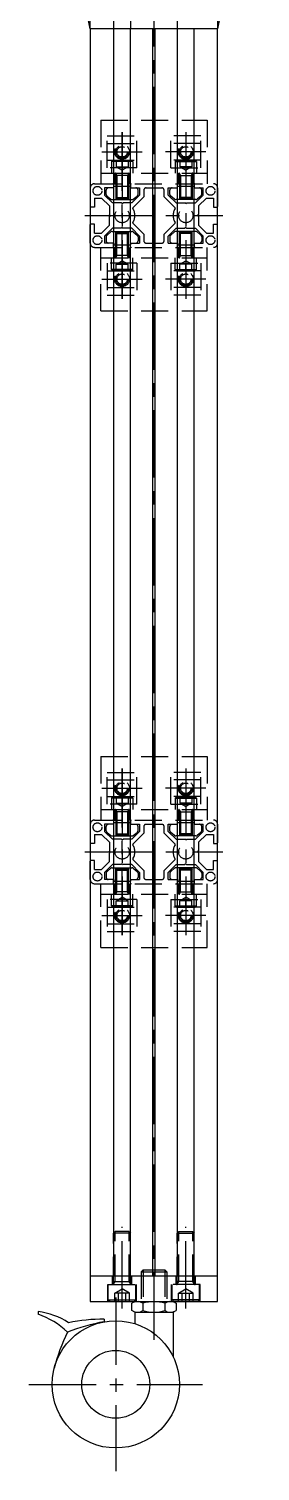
# Model space of a CAD drawing. Extents: x -197 to 907, y -103 to 1134.
# Drawn here: x 798 to 907, y -11 to 669 of the extents above; entities that cross this region are included whole.
import ezdxf

# ---------------------------------------------------------------- set-up
doc = ezdxf.new("R2010")
doc.units = 0
doc.linetypes.add('CENTER', pattern=[50.8, 31.75, -6.35, 6.35, -6.35])
doc.linetypes.add('DASHED', pattern=[19.05, 12.7, -6.35])
doc.layers.get('0').update_dxf_attribs({"linetype": 'CONTINUOUS'})
doc.layers.add('CENTER', color=1, linetype='CENTER')

msp = doc.modelspace()

# ---------------------------------------------------------------- linework, layer by layer
at = {"color": 7, "linetype": 'CONTINUOUS'}
for p, q in [((827.22, 669), (807.22, 769)), ((907.22, 769), (887.22, 669)), ((887.22, 669), (827.22, 669)), ((827.22, 669), (827.22, 69)), ((838.22, 669), (838.22, 81)), ((846.22, 81), (846.22, 669)), ((856.7, 81), (856.7, 669)), ((857.74, 81), (857.74, 669)), ((868.22, 669), (868.22, 81)), ((876.22, 81), (876.22, 669)), ((887.22, 69), (887.22, 669)), ((887.22, 81), (827.22, 81)), ((827.22, 69), (887.22, 69)), ((848.22, 69), (846.83, 68.2)), ((846.83, 64.8), (846.83, 68.2)), ((848.22, 69), (866.22, 69)), ((852.03, 68.2), (852.03, 64.8)), ((862.42, 64.8), (862.42, 68.2)), ((866.22, 69), (867.62, 68.2)), ((867.62, 68.2), (867.62, 64.8)), ((802.62, 64.31), (802.62, 63.09)), ((848.22, 64), (846.83, 64.8)), ((848.22, 64), (866.22, 64)), ((848.22, 64), (848.22, 58.62)), ((866.22, 64), (867.62, 64.8)), ((866.22, 64), (866.22, 43.08)), ((833.79, 60.72), (833.79, 59.5))]:
    msp.add_line(p, q, dxfattribs=at)
at = {"color": 3, "linetype": 'DASHED'}
for p, q in [((827.22, 669), (827.22, 769)), ((838.22, 769), (838.22, 669)), ((846.22, 769), (846.22, 669)), ((868.22, 769), (868.22, 669)), ((887.22, 769), (887.22, 669)), ((832.22, 626), (882.22, 626)), ((832.22, 626), (832.22, 596)), ((882.22, 626), (882.22, 596)), ((835.22, 603.5), (835.22, 618.5)), ((835.22, 618.5), (849.22, 618.5)), ((835.22, 614.9), (849.22, 614.9)), ((849.22, 603.5), (849.22, 618.5)), ((865.22, 603.5), (865.22, 618.5)), ((879.22, 618.5), (865.22, 618.5)), ((879.22, 614.9), (865.22, 614.9)), ((879.22, 603.5), (879.22, 618.5)), ((835.22, 607.1), (849.22, 607.1)), ((837.22, 606.4), (837.82, 607)), ((847.22, 606.4), (837.22, 606.4)), ((837.22, 606.4), (837.22, 601)), ((846.62, 607), (837.82, 607)), ((839.34, 607), (839.34, 604)), ((842.22, 607), (842.22, 604)), ((845.11, 607), (845.11, 604)), ((847.22, 606.4), (846.62, 607)), ((847.22, 606.4), (847.22, 601)), ((879.22, 607.1), (865.22, 607.1)), ((867.22, 606.4), (867.82, 607)), ((867.22, 606.4), (877.22, 606.4)), ((867.22, 606.4), (867.22, 601)), ((867.82, 607), (876.62, 607)), ((869.34, 607), (869.34, 604)), ((872.22, 607), (872.22, 604)), ((875.11, 607), (875.11, 604)), ((877.22, 606.4), (876.62, 607)), ((877.22, 606.4), (877.22, 601)), ((832.22, 601), (882.22, 601)), ((849.22, 603.5), (835.22, 603.5)), ((838.72, 601), (838.72, 596)), ((839.19, 600.88), (839.76, 599.88)), ((839.22, 600.75), (839.22, 588.5)), ((845.22, 599.88), (839.22, 599.88)), ((839.34, 604), (842.22, 602.33)), ((839.34, 604), (845.11, 604)), ((839.76, 599.88), (839.76, 588.5)), ((845.11, 604), (842.22, 602.33)), ((845.26, 600.88), (844.68, 599.88)), ((844.68, 599.88), (844.68, 588.5)), ((845.22, 600.75), (845.22, 588.5)), ((845.72, 601), (845.72, 596)), ((865.22, 603.5), (879.22, 603.5)), ((868.72, 601), (868.72, 596)), ((869.19, 600.88), (869.76, 599.88)), ((869.22, 600.75), (869.22, 588.5)), ((869.22, 599.88), (875.22, 599.88)), ((869.34, 604), (872.22, 602.33)), ((875.11, 604), (869.34, 604)), ((869.76, 599.88), (869.76, 588.5)), ((875.11, 604), (872.22, 602.33)), ((875.26, 600.88), (874.68, 599.88)), ((874.68, 599.88), (874.68, 588.5)), ((875.22, 600.75), (875.22, 588.5)), ((875.72, 601), (875.72, 596)), ((827.22, 594), (827.22, 585.3)), ((829.22, 596), (885.22, 596)), ((838.32, 594), (833.97, 594)), ((833.97, 594), (833.97, 590.66)), ((834.72, 590.98), (834.72, 593)), ((838.22, 595.7), (838.22, 594)), ((838.32, 594.8), (846.12, 594.8)), ((838.32, 594), (838.32, 594.8)), ((838.32, 594), (838.32, 594.8)), ((838.32, 594.8), (846.12, 594.8)), ((846.12, 594), (846.12, 594.8)), ((846.12, 594), (846.12, 594.8)), ((846.12, 594), (850.47, 594)), ((846.22, 595.7), (846.22, 594)), ((849.72, 590.98), (849.72, 593)), ((850.47, 594), (850.47, 590.66)), ((852.47, 593), (852.47, 589.84)), ((853.47, 594), (860.97, 594)), ((861.97, 589.84), (861.97, 593)), ((863.97, 594), (868.32, 594)), ((863.97, 590.66), (863.97, 594)), ((864.72, 590.98), (864.72, 593)), ((868.22, 595.7), (868.22, 594)), ((868.32, 594), (868.32, 594.8)), ((868.32, 594.8), (876.12, 594.8)), ((876.12, 594), (876.12, 594.8)), ((876.12, 594), (880.47, 594)), ((876.22, 595.7), (876.22, 594)), ((879.72, 590.98), (879.72, 593)), ((880.47, 590.66), (880.47, 594)), ((887.22, 594), (887.22, 585.3)), ((829.22, 585), (827.52, 585)), ((829.22, 589.25), (829.22, 585)), ((829.22, 589.25), (832.56, 589.25)), ((832.56, 589.25), (836.22, 585.59)), ((833.97, 590.66), (837.64, 587)), ((835.1, 590.2), (836.95, 588.72)), ((836.22, 585.59), (836.22, 581.52)), ((837.57, 588.5), (846.87, 588.5)), ((841.7, 587), (837.64, 587)), ((839.22, 589.54), (845.22, 589.54)), ((839.76, 589), (839.22, 589.54)), ((839.76, 589), (844.68, 589)), ((842.22, 586.7), (841.7, 587)), ((842.22, 586.7), (842.74, 587)), ((846.81, 587), (842.74, 587)), ((844.68, 589), (845.22, 589.54)), ((846.81, 587), (850.47, 590.66)), ((852.47, 589.84), (847.29, 584.65)), ((847.5, 588.72), (849.35, 590.2)), ((867.16, 584.65), (861.97, 589.84)), ((867.64, 587), (863.97, 590.66)), ((866.95, 588.72), (865.1, 590.2)), ((876.87, 588.5), (867.57, 588.5)), ((867.64, 587), (871.7, 587)), ((875.22, 589.54), (869.22, 589.54)), ((869.76, 589), (869.22, 589.54)), ((874.68, 589), (869.76, 589)), ((872.22, 586.7), (871.7, 587)), ((872.22, 586.7), (872.74, 587)), ((872.74, 587), (876.81, 587)), ((874.68, 589), (875.22, 589.54)), ((876.81, 587), (880.47, 590.66)), ((879.35, 590.2), (877.5, 588.72)), ((878.22, 585.59), (881.89, 589.25)), ((878.22, 585.59), (878.22, 581.52)), ((881.89, 589.25), (885.22, 589.25)), ((885.22, 589.25), (885.22, 585)), ((885.22, 585), (886.92, 585)), ((836.52, 581), (836.22, 581.52)), ((836.52, 581), (836.22, 580.48)), ((836.22, 576.41), (836.22, 580.48)), ((877.92, 581), (878.22, 581.52)), ((877.92, 581), (878.22, 580.48)), ((878.22, 580.48), (878.22, 576.41)), ((827.22, 568), (827.22, 576.7)), ((829.22, 577), (827.52, 577)), ((829.22, 572.75), (829.22, 577)), ((829.22, 572.75), (832.56, 572.75)), ((836.22, 576.41), (832.56, 572.75)), ((837.64, 575), (833.97, 571.34)), ((833.97, 571.34), (833.97, 568)), ((835.1, 571.8), (836.95, 573.28)), ((837.57, 573.5), (846.87, 573.5)), ((841.7, 575), (837.64, 575)), ((839.22, 561.25), (839.22, 573.5)), ((839.76, 573), (839.22, 572.46)), ((839.22, 572.46), (845.22, 572.46)), ((839.76, 562.12), (839.76, 573.5)), ((839.76, 573), (844.68, 573)), ((842.22, 575.3), (841.7, 575)), ((842.22, 575.3), (842.74, 575)), ((846.81, 575), (842.74, 575)), ((844.68, 562.12), (844.68, 573.5)), ((844.68, 573), (845.22, 572.46)), ((845.22, 561.25), (845.22, 573.5)), ((846.81, 575), (850.47, 571.34)), ((847.29, 577.35), (852.47, 572.16)), ((847.5, 573.28), (849.35, 571.8)), ((850.47, 571.34), (850.47, 568)), ((852.47, 572.16), (852.47, 569)), ((867.16, 577.35), (861.97, 572.16)), ((861.97, 569), (861.97, 572.16)), ((867.64, 575), (863.97, 571.34)), ((863.97, 568), (863.97, 571.34)), ((866.95, 573.28), (865.1, 571.8)), ((876.87, 573.5), (867.57, 573.5)), ((867.64, 575), (871.7, 575)), ((869.22, 561.25), (869.22, 573.5)), ((869.76, 573), (869.22, 572.46)), ((875.22, 572.46), (869.22, 572.46)), ((869.76, 562.12), (869.76, 573.5)), ((874.68, 573), (869.76, 573)), ((872.22, 575.3), (871.7, 575)), ((872.22, 575.3), (872.74, 575)), ((872.74, 575), (876.81, 575)), ((874.68, 562.12), (874.68, 573.5)), ((874.68, 573), (875.22, 572.46)), ((875.22, 561.25), (875.22, 573.5)), ((876.81, 575), (880.47, 571.34)), ((879.35, 571.8), (877.5, 573.28)), ((878.22, 576.41), (881.89, 572.75)), ((880.47, 568), (880.47, 571.34)), ((881.89, 572.75), (885.22, 572.75)), ((885.22, 572.75), (885.22, 577)), ((885.22, 577), (886.92, 577)), ((887.22, 568), (887.22, 576.7)), ((829.22, 566), (885.22, 566)), ((832.22, 536), (832.22, 566)), ((838.32, 568), (833.97, 568)), ((834.72, 571.02), (834.72, 569)), ((838.22, 566.3), (838.22, 568)), ((838.32, 568), (838.32, 567.2)), ((838.32, 568), (838.32, 567.2)), ((838.32, 568), (838.32, 567.2)), ((838.32, 567.2), (846.12, 567.2)), ((838.32, 567.2), (846.12, 567.2)), ((838.32, 567.2), (846.12, 567.2)), ((838.72, 561), (838.72, 566)), ((845.72, 561), (845.72, 566)), ((846.12, 568), (850.47, 568)), ((846.12, 568), (846.12, 567.2)), ((846.12, 568), (846.12, 567.2)), ((846.12, 568), (846.12, 567.2)), ((846.22, 566.3), (846.22, 568)), ((849.72, 571.02), (849.72, 569)), ((853.47, 568), (860.97, 568)), ((863.97, 568), (868.32, 568)), ((864.72, 571.02), (864.72, 569)), ((868.22, 568), (868.22, 566.3)), ((868.32, 568), (868.32, 567.2)), ((868.32, 567.2), (876.12, 567.2)), ((868.72, 561), (868.72, 566)), ((875.72, 561), (875.72, 566)), ((876.12, 568), (880.47, 568)), ((876.12, 568), (876.12, 567.2)), ((876.22, 568), (876.22, 566.3)), ((879.72, 571.02), (879.72, 569)), ((882.22, 536), (882.22, 566)), ((832.22, 561), (882.22, 561)), ((835.22, 558.5), (835.22, 543.5)), ((849.22, 558.5), (835.22, 558.5)), ((837.22, 555.6), (837.22, 561)), ((839.19, 561.12), (839.76, 562.12)), ((845.22, 562.12), (839.22, 562.12)), ((839.34, 558), (842.22, 559.67)), ((839.34, 555), (839.34, 558)), ((839.34, 558), (845.11, 558)), ((845.11, 558), (842.22, 559.67)), ((842.22, 555), (842.22, 558)), ((845.26, 561.12), (844.68, 562.12)), ((845.11, 555), (845.11, 558)), ((847.22, 555.6), (847.22, 561)), ((849.22, 558.5), (849.22, 543.5)), ((865.22, 558.5), (865.22, 543.5)), ((865.22, 558.5), (879.22, 558.5)), ((867.22, 555.6), (867.22, 561)), ((869.19, 561.12), (869.76, 562.12)), ((869.22, 562.12), (875.22, 562.12)), ((869.34, 558), (872.22, 559.67)), ((869.34, 555), (869.34, 558)), ((875.11, 558), (869.34, 558)), ((875.11, 558), (872.22, 559.67)), ((872.22, 555), (872.22, 558)), ((875.26, 561.12), (874.68, 562.12)), ((875.11, 555), (875.11, 558)), ((877.22, 555.6), (877.22, 561)), ((879.22, 558.5), (879.22, 543.5)), ((835.22, 554.9), (849.22, 554.9)), ((847.22, 555.6), (837.22, 555.6)), ((837.22, 555.6), (837.82, 555)), ((846.62, 555), (837.82, 555)), ((847.22, 555.6), (846.62, 555)), ((879.22, 554.9), (865.22, 554.9)), ((867.22, 555.6), (877.22, 555.6)), ((867.22, 555.6), (867.82, 555)), ((867.82, 555), (876.62, 555)), ((877.22, 555.6), (876.62, 555)), ((835.22, 547.1), (849.22, 547.1)), ((879.22, 547.1), (865.22, 547.1)), ((835.22, 543.5), (849.22, 543.5)), ((879.22, 543.5), (865.22, 543.5)), ((832.22, 536), (882.22, 536)), ((832.22, 326), (882.22, 326)), ((832.22, 326), (832.22, 296)), ((882.22, 326), (882.22, 296)), ((835.22, 303.5), (835.22, 318.5)), ((835.22, 318.5), (849.22, 318.5)), ((835.22, 314.9), (849.22, 314.9)), ((849.22, 303.5), (849.22, 318.5)), ((865.22, 303.5), (865.22, 318.5)), ((879.22, 318.5), (865.22, 318.5)), ((879.22, 314.9), (865.22, 314.9)), ((879.22, 303.5), (879.22, 318.5)), ((835.22, 307.1), (849.22, 307.1)), ((837.22, 306.4), (837.82, 307)), ((847.22, 306.4), (837.22, 306.4)), ((837.22, 306.4), (837.22, 301)), ((846.62, 307), (837.82, 307)), ((839.34, 307), (839.34, 304)), ((842.22, 307), (842.22, 304)), ((845.11, 307), (845.11, 304)), ((847.22, 306.4), (846.62, 307)), ((847.22, 306.4), (847.22, 301)), ((879.22, 307.1), (865.22, 307.1)), ((867.22, 306.4), (867.82, 307)), ((867.22, 306.4), (877.22, 306.4)), ((867.22, 306.4), (867.22, 301)), ((867.82, 307), (876.62, 307)), ((869.34, 307), (869.34, 304)), ((872.22, 307), (872.22, 304)), ((875.11, 307), (875.11, 304)), ((877.22, 306.4), (876.62, 307)), ((877.22, 306.4), (877.22, 301)), ((832.22, 301), (882.22, 301)), ((849.22, 303.5), (835.22, 303.5)), ((838.72, 301), (838.72, 296)), ((839.19, 300.88), (839.76, 299.88)), ((839.22, 300.75), (839.22, 288.5)), ((845.22, 299.88), (839.22, 299.88)), ((839.34, 304), (842.22, 302.33)), ((839.34, 304), (845.11, 304)), ((839.76, 299.88), (839.76, 288.5)), ((845.11, 304), (842.22, 302.33)), ((845.26, 300.88), (844.68, 299.88)), ((844.68, 299.88), (844.68, 288.5)), ((845.22, 300.75), (845.22, 288.5)), ((845.72, 301), (845.72, 296)), ((865.22, 303.5), (879.22, 303.5)), ((868.72, 301), (868.72, 296)), ((869.19, 300.88), (869.76, 299.88)), ((869.22, 300.75), (869.22, 288.5)), ((869.22, 299.88), (875.22, 299.88)), ((869.34, 304), (872.22, 302.33)), ((875.11, 304), (869.34, 304)), ((869.76, 299.88), (869.76, 288.5)), ((875.11, 304), (872.22, 302.33)), ((875.26, 300.88), (874.68, 299.88)), ((874.68, 299.88), (874.68, 288.5)), ((875.22, 300.75), (875.22, 288.5)), ((875.72, 301), (875.72, 296)), ((827.22, 294), (827.22, 285.3)), ((829.22, 296), (885.22, 296)), ((838.32, 294), (833.97, 294)), ((833.97, 294), (833.97, 290.66)), ((834.72, 290.98), (834.72, 293)), ((838.22, 295.7), (838.22, 294)), ((838.32, 294.8), (846.12, 294.8)), ((838.32, 294), (838.32, 294.8)), ((838.32, 294), (838.32, 294.8)), ((838.32, 294.8), (846.12, 294.8)), ((846.12, 294), (846.12, 294.8)), ((846.12, 294), (846.12, 294.8)), ((846.12, 294), (850.47, 294)), ((846.22, 295.7), (846.22, 294)), ((849.72, 290.98), (849.72, 293)), ((850.47, 294), (850.47, 290.66)), ((852.47, 293), (852.47, 289.84)), ((853.47, 294), (860.97, 294)), ((861.97, 289.84), (861.97, 293)), ((863.97, 294), (868.32, 294)), ((863.97, 290.66), (863.97, 294)), ((864.72, 290.98), (864.72, 293)), ((868.22, 295.7), (868.22, 294)), ((868.32, 294), (868.32, 294.8)), ((868.32, 294.8), (876.12, 294.8)), ((876.12, 294), (876.12, 294.8)), ((876.12, 294), (880.47, 294)), ((876.22, 295.7), (876.22, 294)), ((879.72, 290.98), (879.72, 293)), ((880.47, 290.66), (880.47, 294)), ((887.22, 294), (887.22, 285.3)), ((829.22, 289.25), (829.22, 285)), ((829.22, 289.25), (832.56, 289.25)), ((832.56, 289.25), (836.22, 285.59)), ((833.97, 290.66), (837.64, 287)), ((835.1, 290.2), (836.95, 288.72)), ((836.22, 285.59), (836.22, 281.52)), ((837.57, 288.5), (846.87, 288.5)), ((841.7, 287), (837.64, 287)), ((839.22, 289.54), (845.22, 289.54)), ((839.76, 289), (839.22, 289.54)), ((839.76, 289), (844.68, 289)), ((842.22, 286.7), (841.7, 287)), ((842.22, 286.7), (842.74, 287)), ((846.81, 287), (842.74, 287)), ((844.68, 289), (845.22, 289.54)), ((846.81, 287), (850.47, 290.66)), ((852.47, 289.84), (847.29, 284.65)), ((847.5, 288.72), (849.35, 290.2)), ((867.16, 284.65), (861.97, 289.84)), ((867.64, 287), (863.97, 290.66)), ((866.95, 288.72), (865.1, 290.2)), ((876.87, 288.5), (867.57, 288.5)), ((867.64, 287), (871.7, 287)), ((875.22, 289.54), (869.22, 289.54)), ((869.76, 289), (869.22, 289.54)), ((874.68, 289), (869.76, 289)), ((872.22, 286.7), (871.7, 287)), ((872.22, 286.7), (872.74, 287)), ((872.74, 287), (876.81, 287)), ((874.68, 289), (875.22, 289.54)), ((876.81, 287), (880.47, 290.66)), ((879.35, 290.2), (877.5, 288.72)), ((878.22, 285.59), (881.89, 289.25)), ((878.22, 285.59), (878.22, 281.52)), ((881.89, 289.25), (885.22, 289.25)), ((885.22, 289.25), (885.22, 285)), ((829.22, 285), (827.52, 285)), ((836.52, 281), (836.22, 281.52)), ((836.52, 281), (836.22, 280.48)), ((836.22, 276.41), (836.22, 280.48)), ((877.92, 281), (878.22, 281.52)), ((877.92, 281), (878.22, 280.48)), ((878.22, 280.48), (878.22, 276.41)), ((885.22, 285), (886.92, 285)), ((827.22, 268), (827.22, 276.7)), ((829.22, 277), (827.52, 277)), ((829.22, 272.75), (829.22, 277)), ((829.22, 272.75), (832.56, 272.75)), ((836.22, 276.41), (832.56, 272.75)), ((837.64, 275), (833.97, 271.34)), ((835.1, 271.8), (836.95, 273.28)), ((837.57, 273.5), (846.87, 273.5)), ((841.7, 275), (837.64, 275)), ((839.22, 261.25), (839.22, 273.5)), ((839.76, 273), (839.22, 272.46)), ((839.22, 272.46), (845.22, 272.46)), ((839.76, 262.12), (839.76, 273.5)), ((839.76, 273), (844.68, 273)), ((842.22, 275.3), (841.7, 275)), ((842.22, 275.3), (842.74, 275)), ((846.81, 275), (842.74, 275)), ((844.68, 262.12), (844.68, 273.5)), ((844.68, 273), (845.22, 272.46)), ((845.22, 261.25), (845.22, 273.5)), ((846.81, 275), (850.47, 271.34)), ((847.29, 277.35), (852.47, 272.16)), ((847.5, 273.28), (849.35, 271.8)), ((852.47, 272.16), (852.47, 269)), ((867.16, 277.35), (861.97, 272.16)), ((861.97, 269), (861.97, 272.16)), ((867.64, 275), (863.97, 271.34)), ((866.95, 273.28), (865.1, 271.8)), ((876.87, 273.5), (867.57, 273.5)), ((867.64, 275), (871.7, 275)), ((869.22, 261.25), (869.22, 273.5)), ((869.76, 273), (869.22, 272.46)), ((875.22, 272.46), (869.22, 272.46)), ((869.76, 262.12), (869.76, 273.5)), ((874.68, 273), (869.76, 273)), ((872.22, 275.3), (871.7, 275)), ((872.22, 275.3), (872.74, 275)), ((872.74, 275), (876.81, 275)), ((874.68, 262.12), (874.68, 273.5)), ((874.68, 273), (875.22, 272.46)), ((875.22, 261.25), (875.22, 273.5)), ((876.81, 275), (880.47, 271.34)), ((879.35, 271.8), (877.5, 273.28)), ((878.22, 276.41), (881.89, 272.75)), ((881.89, 272.75), (885.22, 272.75)), ((885.22, 272.75), (885.22, 277)), ((885.22, 277), (886.92, 277)), ((887.22, 268), (887.22, 276.7)), ((829.22, 266), (885.22, 266)), ((832.22, 236), (832.22, 266)), ((833.97, 271.34), (833.97, 268)), ((838.32, 268), (833.97, 268)), ((834.72, 271.02), (834.72, 269)), ((838.22, 266.3), (838.22, 268)), ((838.32, 268), (838.32, 267.2)), ((838.32, 268), (838.32, 267.2)), ((838.32, 268), (838.32, 267.2)), ((838.32, 267.2), (846.12, 267.2)), ((838.32, 267.2), (846.12, 267.2)), ((838.32, 267.2), (846.12, 267.2)), ((838.72, 261), (838.72, 266)), ((845.72, 261), (845.72, 266)), ((846.12, 268), (850.47, 268)), ((846.12, 268), (846.12, 267.2)), ((846.12, 268), (846.12, 267.2)), ((846.12, 268), (846.12, 267.2)), ((846.22, 266.3), (846.22, 268)), ((849.72, 271.02), (849.72, 269)), ((850.47, 271.34), (850.47, 268)), ((853.47, 268), (860.97, 268)), ((863.97, 268), (863.97, 271.34)), ((863.97, 268), (868.32, 268)), ((864.72, 271.02), (864.72, 269)), ((868.22, 268), (868.22, 266.3)), ((868.32, 268), (868.32, 267.2)), ((868.32, 267.2), (876.12, 267.2)), ((868.72, 261), (868.72, 266)), ((875.72, 261), (875.72, 266)), ((876.12, 268), (880.47, 268)), ((876.12, 268), (876.12, 267.2)), ((876.22, 268), (876.22, 266.3)), ((879.72, 271.02), (879.72, 269)), ((880.47, 268), (880.47, 271.34)), ((882.22, 236), (882.22, 266)), ((832.22, 261), (882.22, 261)), ((835.22, 258.5), (835.22, 243.5)), ((849.22, 258.5), (835.22, 258.5)), ((837.22, 255.6), (837.22, 261)), ((839.19, 261.12), (839.76, 262.12)), ((845.22, 262.12), (839.22, 262.12)), ((839.34, 258), (842.22, 259.67)), ((845.11, 258), (842.22, 259.67)), ((845.26, 261.12), (844.68, 262.12)), ((847.22, 255.6), (847.22, 261)), ((849.22, 258.5), (849.22, 243.5)), ((865.22, 258.5), (865.22, 243.5)), ((865.22, 258.5), (879.22, 258.5)), ((867.22, 255.6), (867.22, 261)), ((869.19, 261.12), (869.76, 262.12)), ((869.22, 262.12), (875.22, 262.12)), ((869.34, 258), (872.22, 259.67)), ((875.11, 258), (872.22, 259.67)), ((875.26, 261.12), (874.68, 262.12)), ((877.22, 255.6), (877.22, 261)), ((879.22, 258.5), (879.22, 243.5)), ((835.22, 254.9), (849.22, 254.9)), ((847.22, 255.6), (837.22, 255.6)), ((837.22, 255.6), (837.82, 255)), ((846.62, 255), (837.82, 255)), ((839.34, 255), (839.34, 258)), ((839.34, 258), (845.11, 258)), ((842.22, 255), (842.22, 258)), ((845.11, 255), (845.11, 258)), ((847.22, 255.6), (846.62, 255)), ((879.22, 254.9), (865.22, 254.9)), ((867.22, 255.6), (877.22, 255.6)), ((867.22, 255.6), (867.82, 255)), ((867.82, 255), (876.62, 255)), ((869.34, 255), (869.34, 258)), ((875.11, 258), (869.34, 258)), ((872.22, 255), (872.22, 258)), ((875.11, 255), (875.11, 258)), ((877.22, 255.6), (876.62, 255)), ((835.22, 247.1), (849.22, 247.1)), ((879.22, 247.1), (865.22, 247.1)), ((835.22, 243.5), (849.22, 243.5)), ((879.22, 243.5), (865.22, 243.5)), ((832.22, 236), (882.22, 236)), ((838.9, 102), (838.22, 101.32)), ((838.9, 78.46), (838.9, 102)), ((845.55, 102), (838.9, 102)), ((845.55, 78.46), (845.55, 102)), ((845.55, 102), (846.22, 101.32)), ((868.9, 102), (868.22, 101.32)), ((868.9, 78.46), (868.9, 102)), ((868.9, 102), (875.55, 102)), ((875.55, 78.46), (875.55, 102)), ((875.55, 102), (876.22, 101.32)), ((846.22, 101.32), (838.22, 101.32)), ((838.22, 77.4), (838.22, 101.32)), ((846.22, 77.4), (846.22, 101.32)), ((868.22, 101.32), (876.22, 101.32)), ((868.22, 77.4), (868.22, 101.32)), ((876.22, 77.4), (876.22, 101.32)), ((852.17, 84), (851.22, 83.05)), ((851.22, 83.05), (863.22, 83.05)), ((851.22, 83.05), (851.22, 69)), ((852.17, 84), (862.28, 84)), ((852.17, 84), (852.17, 69)), ((862.28, 84), (863.22, 83.05)), ((862.28, 84), (862.28, 69)), ((863.22, 83.05), (863.22, 69)), ((835.47, 77), (848.97, 77)), ((835.47, 69), (835.47, 77)), ((835.72, 69.8), (835.72, 77)), ((837.72, 77), (837.72, 81)), ((838.17, 77.2), (838.9, 78.46)), ((838.22, 78.46), (846.22, 78.46)), ((838.76, 73), (842.22, 75)), ((845.69, 73), (842.22, 75)), ((846.28, 77.2), (845.55, 78.46)), ((846.72, 77), (846.72, 81)), ((848.72, 69.8), (848.72, 77)), ((848.97, 69), (848.97, 77)), ((878.97, 77), (865.47, 77)), ((865.47, 69), (865.47, 77)), ((865.72, 69.8), (865.72, 77)), ((867.72, 77), (867.72, 81)), ((868.17, 77.2), (868.9, 78.46)), ((876.22, 78.46), (868.22, 78.46)), ((868.76, 73), (872.22, 75)), ((875.69, 73), (872.22, 75)), ((876.28, 77.2), (875.55, 78.46)), ((876.72, 77), (876.72, 81)), ((878.72, 69.8), (878.72, 77)), ((878.97, 69), (878.97, 77)), ((835.72, 69.8), (848.72, 69.8)), ((835.72, 69.8), (836.52, 69)), ((836.52, 69), (847.92, 69)), ((838.76, 69), (838.76, 73)), ((845.69, 73), (838.76, 73)), ((840.49, 69), (840.49, 73)), ((843.96, 69), (843.96, 73)), ((845.69, 69), (845.69, 73)), ((848.72, 69.8), (847.92, 69)), ((848.72, 69.8), (847.92, 69)), ((848.72, 69.8), (847.92, 69)), ((865.72, 69.8), (866.52, 69)), ((865.72, 69.8), (866.52, 69)), ((878.72, 69.8), (865.72, 69.8)), ((865.72, 69.8), (866.52, 69)), ((877.92, 69), (866.52, 69)), ((868.76, 69), (868.76, 73)), ((868.76, 73), (875.69, 73)), ((870.49, 69), (870.49, 73)), ((873.96, 69), (873.96, 73)), ((875.69, 69), (875.69, 73)), ((878.72, 69.8), (877.92, 69))]:
    msp.add_line(p, q, dxfattribs=at)
for centre, radius in [((842.22, 611), 3.5), ((842.22, 611), 3), ((842.22, 611), 2.46), ((872.22, 611), 3.5), ((872.22, 611), 3), ((872.22, 611), 2.46), ((830.6, 592.62), 2.1), ((883.85, 592.62), 2.1), ((842.22, 581), 3.4), ((872.22, 581), 3.4), ((830.6, 569.38), 2.1), ((830.6, 569.38), 2.1), ((883.85, 569.38), 2.1), ((842.22, 551), 3.5), ((842.22, 551), 3), ((842.22, 551), 2.46), ((872.22, 551), 3.5), ((872.22, 551), 3), ((872.22, 551), 2.46), ((842.22, 311), 3.5), ((842.22, 311), 3), ((842.22, 311), 2.46), ((872.22, 311), 3.5), ((872.22, 311), 3), ((872.22, 311), 2.46), ((830.6, 292.62), 2.1), ((883.85, 292.62), 2.1), ((842.22, 281), 3.4), ((872.22, 281), 3.4), ((830.6, 269.38), 2.1), ((830.6, 269.38), 2.1), ((883.85, 269.38), 2.1), ((842.22, 251), 3.5), ((842.22, 251), 3), ((842.22, 251), 2.46), ((872.22, 251), 3.5), ((872.22, 251), 3), ((872.22, 251), 2.46)]:
    msp.add_circle(centre, radius, dxfattribs=at)
at = {"color": 7, "linetype": 'CONTINUOUS'}
for radius in [30, 16]:
    msp.add_circle((839.22, 30), radius, dxfattribs=at)
at = {"color": 3, "linetype": 'DASHED'}
for centre, radius, start, end in [((838.97, 600.75), 0.25, 0, 90), ((845.47, 600.75), 0.25, 90, 180), ((868.97, 600.75), 0.25, 0, 90), ((875.47, 600.75), 0.25, 90, 180), ((829.22, 594), 2, 89.99992, 179.99991), ((835.72, 593), 1, 90, 180.00001), ((837.92, 595.7), 0.3, 0, 90), ((846.52, 595.7), 0.3, 90, 180), ((848.72, 593), 1, 0, 90), ((853.47, 593), 1, 90, 180), ((860.97, 593), 1, 0, 90), ((865.72, 593), 1, 90, 180), ((867.92, 595.7), 0.3, 0, 90), ((876.52, 595.7), 0.3, 90, 180), ((878.72, 593), 1, 359.99999, 90), ((885.22, 594), 2, 0.00009, 90.00007), ((827.52, 585.3), 0.3, 180, 270), ((835.72, 590.98), 1, 180.00001, 231.3402), ((837.57, 589.5), 1, 231.34019, 270), ((846.87, 589.5), 1, 270, 308.65978), ((848.72, 590.98), 1, 308.65978, 0), ((865.72, 590.98), 1, 180, 231.34022), ((867.57, 589.5), 1, 231.34022, 270), ((876.87, 589.5), 1, 270, 308.65981), ((878.72, 590.98), 1, 308.6598, 359.99999), ((886.92, 585.3), 0.3, 270, 0), ((847.5, 584.44), 0.3, 135, 213.09151), ((842.22, 581), 6, 326.9085, 33.09151), ((872.22, 581), 6, 146.9085, 213.09149), ((866.95, 584.44), 0.3, 326.9085, 45), ((827.52, 576.7), 0.3, 90, 180), ((835.72, 571.02), 1, 128.6598, 179.99999), ((837.57, 572.5), 1, 90, 128.65981), ((846.87, 572.5), 1, 51.34022, 90), ((847.5, 577.56), 0.3, 146.9085, 225), ((848.72, 571.02), 1, 0, 51.34022), ((865.72, 571.02), 1, 128.65978, 180), ((867.57, 572.5), 1, 90, 128.65978), ((866.95, 577.56), 0.3, 315, 33.09149), ((876.87, 572.5), 1, 51.34019, 90), ((878.72, 571.02), 1, 0.00001, 51.3402), ((886.92, 576.7), 0.3, 0, 90), ((829.22, 568), 2, 179.99998, 269.99997), ((835.72, 569), 1, 179.99999, 270), ((837.92, 566.3), 0.3, 270, 0), ((846.52, 566.3), 0.3, 180, 270), ((848.72, 569), 1, 270, 0), ((853.47, 569), 1, 180, 270), ((860.97, 569), 1, 270, 0), ((865.72, 569), 1, 180, 270), ((867.92, 566.3), 0.3, 270, 0), ((876.52, 566.3), 0.3, 180, 270), ((878.72, 569), 1, 270, 0.00001), ((885.22, 568), 2, 270.00004, 0.00002), ((838.97, 561.25), 0.25, 270, 0), ((845.47, 561.25), 0.25, 180, 270), ((868.97, 561.25), 0.25, 270, 0), ((875.47, 561.25), 0.25, 180, 270), ((838.97, 300.75), 0.25, 0, 90), ((845.47, 300.75), 0.25, 90, 180), ((868.97, 300.75), 0.25, 0, 90), ((875.47, 300.75), 0.25, 90, 180), ((829.22, 294), 2, 89.99992, 179.99991), ((835.72, 293), 1, 90, 180.00001), ((837.92, 295.7), 0.3, 0, 90), ((846.52, 295.7), 0.3, 90, 180), ((848.72, 293), 1, 0, 90), ((853.47, 293), 1, 90, 180), ((860.97, 293), 1, 0, 90), ((865.72, 293), 1, 90, 180), ((867.92, 295.7), 0.3, 0, 90), ((876.52, 295.7), 0.3, 90, 180), ((878.72, 293), 1, 359.99999, 90), ((885.22, 294), 2, 0.00009, 90.00007), ((835.72, 290.98), 1, 180.00001, 231.3402), ((837.57, 289.5), 1, 231.34019, 270), ((846.87, 289.5), 1, 270, 308.65978), ((848.72, 290.98), 1, 308.65978, 0), ((865.72, 290.98), 1, 180, 231.34022), ((867.57, 289.5), 1, 231.34022, 270), ((876.87, 289.5), 1, 270, 308.65981), ((878.72, 290.98), 1, 308.6598, 359.99999), ((827.52, 285.3), 0.3, 180, 270), ((847.5, 284.44), 0.3, 135, 213.09151), ((842.22, 281), 6, 326.9085, 33.09151), ((872.22, 281), 6, 146.9085, 213.09149), ((866.95, 284.44), 0.3, 326.9085, 45), ((886.92, 285.3), 0.3, 270, 0), ((827.52, 276.7), 0.3, 90, 180), ((837.57, 272.5), 1, 90, 128.65981), ((846.87, 272.5), 1, 51.34022, 90), ((847.5, 277.56), 0.3, 146.9085, 225), ((867.57, 272.5), 1, 90, 128.65978), ((866.95, 277.56), 0.3, 315, 33.09149), ((876.87, 272.5), 1, 51.34019, 90), ((886.92, 276.7), 0.3, 0, 90), ((829.22, 268), 2, 179.99998, 269.99997), ((835.72, 271.02), 1, 128.6598, 179.99999), ((835.72, 269), 1, 179.99999, 270), ((837.92, 266.3), 0.3, 270, 0), ((846.52, 266.3), 0.3, 180, 270), ((848.72, 269), 1, 270, 0), ((848.72, 271.02), 1, 0, 51.34022), ((853.47, 269), 1, 180, 270), ((860.97, 269), 1, 270, 0), ((865.72, 271.02), 1, 128.65978, 180), ((865.72, 269), 1, 180, 270), ((867.92, 266.3), 0.3, 270, 0), ((876.52, 266.3), 0.3, 180, 270), ((878.72, 269), 1, 270, 0.00001), ((878.72, 271.02), 1, 0.00001, 51.3402), ((885.22, 268), 2, 270.00004, 0.00002), ((838.97, 261.25), 0.25, 270, 0), ((845.47, 261.25), 0.25, 180, 270), ((868.97, 261.25), 0.25, 270, 0), ((875.47, 261.25), 0.25, 180, 270), ((837.82, 77.4), 0.4, 270, 0), ((846.62, 77.4), 0.4, 180, 270), ((867.82, 77.4), 0.4, 270, 0), ((876.62, 77.4), 0.4, 180, 270)]:
    msp.add_arc(centre, radius, start, end, dxfattribs=at)
at = {"color": 7, "linetype": 'CONTINUOUS'}
for centre, radius, start, end in [((849.43, 64.4), 4.6, 55.61575, 115.61575), ((857.22, 51.8), 17.2, 72.41205, 107.58795), ((865.02, 64.4), 4.6, 64.38425, 124.38425), ((798.58, 31.09), 33.46, 56.64363, 83.05468), ((790.19, 27.34), 37.85, 45.9951, 70.82229), ((849.43, 68.6), 4.6, 244.38425, 304.38425), ((857.22, 81.2), 17.2, 252.41205, 287.58795), ((865.02, 68.6), 4.6, 235.61575, 295.61575), ((898.26, 14.64), 91, 153.97279, 165.31868), ((849.98, -30.04), 91, 100.25321, 111.5991), ((833.31, -19.53), 80.25, 89.66341, 101.74598)]:
    msp.add_arc(centre, radius, start, end, dxfattribs=at)
at = {"layer": 'CENTER', "color": 1, "linetype": 'CENTER'}
for p, q in [((857.22, 844.8), (857.22, 45.99)), ((842.22, 620.24), (842.22, 541.76)), ((842.22, 541.76), (842.22, 620.24)), ((872.22, 620.24), (872.22, 541.76)), ((832.72, 611), (851.72, 611)), ((881.72, 611), (862.72, 611)), ((824.72, 581), (889.72, 581)), ((832.72, 551), (851.72, 551)), ((881.72, 551), (862.72, 551)), ((842.22, 320.24), (842.22, 241.76)), ((842.22, 241.76), (842.22, 320.24)), ((872.22, 320.24), (872.22, 241.76)), ((832.72, 311), (851.72, 311)), ((881.72, 311), (862.72, 311)), ((824.72, 281), (889.72, 281)), ((832.72, 251), (851.72, 251)), ((881.72, 251), (862.72, 251)), ((842.22, 65.72), (842.22, 104.19)), ((872.22, 65.72), (872.22, 104.19)), ((839.22, 70.92), (839.22, -10.92)), ((798.3, 30), (880.15, 30))]:
    msp.add_line(p, q, dxfattribs=at)

doc.saveas('drawing.dxf')
